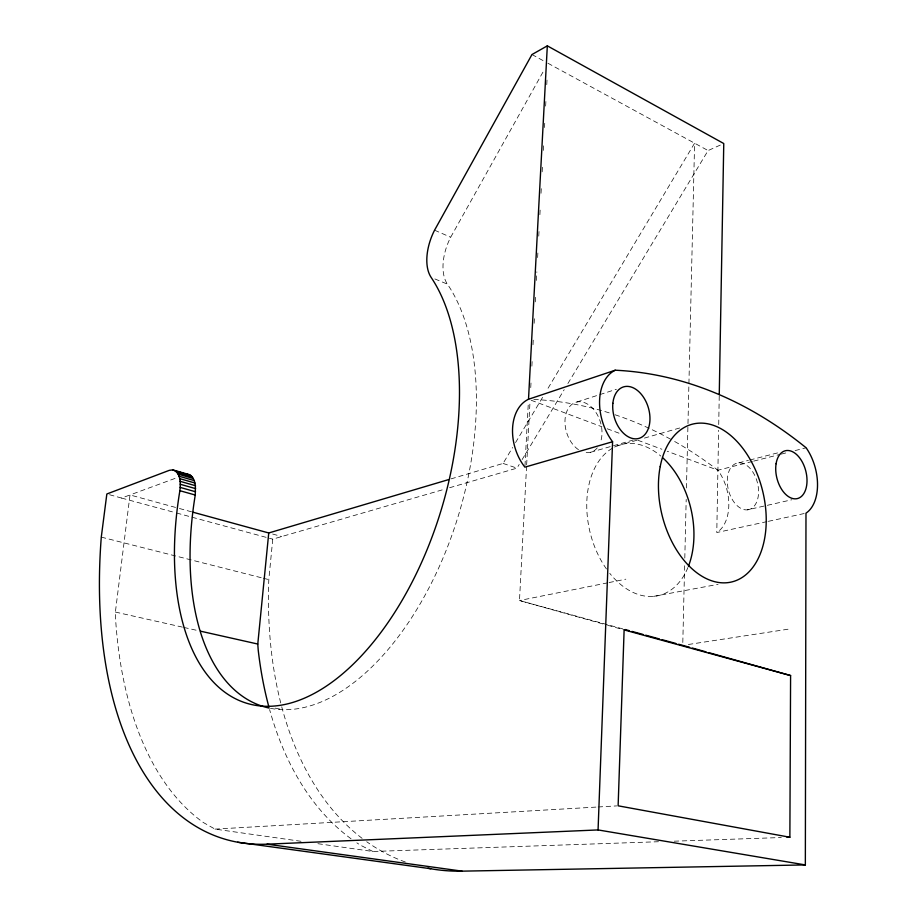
<?xml version="1.0" encoding="UTF-8"?>
<svg xmlns="http://www.w3.org/2000/svg" width="917" height="917" viewBox="0 0 917 917"><rect width="100%" height="100%" fill="white"/><g stroke="black" fill="none" stroke-linecap="round" stroke-linejoin="round"><path stroke-width="0.69" stroke-dasharray="4.58 3.44" d="M766.967 521.624L716.785 532.548L718.619 430.291M718.722 424.582L719.237 396.052M682.81 642.496L684.632 565.239M684.804 558.086L686.191 499.421M686.455 487.982L687.945 425.029M687.979 423.597L694.593 143.19L546.372 391.043M526.587 466.203L519.481 600.52L606.217 624.867M526.656 464.77L529.992 401.898M530.748 387.604L531.126 380.463M531.883 366.17L532.261 359.028M533.018 344.735L533.396 337.594M534.153 323.3L534.519 316.159M535.276 301.865L535.654 294.724M536.411 280.43L536.869 271.856M537.626 257.562L538.004 250.421M538.76 236.127L539.139 228.986M539.895 214.693L540.273 207.551M541.03 193.258L541.328 187.549M542.165 171.823L542.543 164.682M543.3 150.399L543.678 143.247M544.503 127.532L544.732 123.245M545.638 106.097L545.947 100.377M546.773 84.662L547.151 77.521M524.971 465.744L528.364 402.093M280.728 702.949A384.234 243.704 -71.8 0 1 268.807 579.624L272.762 539.15L444.08 489.346M301.017 841.302L215.025 829.117L203.482 822.595A415.619 228.528 -72.1 0 1 115.553 618.402L115.382 612.063L129.996 494.951L178.219 477.241M270.492 708.325A238.947 130.661 -73 0 0 443.794 556.195A238.947 130.661 -73 0 0 447.416 284.144A41.758 23.716 -66.8 0 1 450.683 237.239L544.434 69.44M451.004 478.892L503.078 463.429L512.614 447.485M515.56 442.579L542.704 397.176M449.582 487.741L516.982 468.14L519.194 464.472M522.14 459.566L564.207 389.668M567.898 383.535L708.096 150.56L721.152 144.703M109.524 494.722L121.571 498.057L129.996 494.951L178.081 508.121M576.919 401.99L616.396 389.267M590.41 452.333L632.994 440.103M617.095 445.914L637.602 440.045M644.433 438.085L679.978 427.907M738.758 462.844L748.398 460.368M749.785 460.025L778.728 452.62M752.364 461.469L717.908 470.238L667.221 451.244M753.74 461.113L779.92 454.442M781.307 454.098L786.82 452.689M795.085 450.591L806.112 447.783M747.389 509.852A23.98 14.947 75.8 0 0 753.682 473.39A23.98 14.947 75.8 0 0 727.72 475.82A23.98 14.947 75.8 0 0 747.389 509.852L791.852 499.754M768.354 521.326L805.986 513.142M607.65 582.834L519.481 600.52L623.743 629.154M609.048 582.547L625.841 579.177M653.523 596.382L718.091 584.335M688.358 644.491L790.809 628.787M215.025 829.117L596.68 807.063M598.113 806.971L616.694 805.905M317.924 843.697L372.898 851.48L658.498 841.726M674.201 841.187L781.295 837.53M275.238 708.13L283.089 709.689M115.382 612.063L182.391 627.113M183.79 627.423L197.751 630.564M101.283 537.121L261.884 577.87M263.259 578.214L268.807 579.624M121.571 498.057L175.181 512.626M176.557 513.004L272.762 539.15M179.445 508.499L191.813 511.892M272.658 534.038L281.76 536.537M607.593 625.256L624.122 629.899M503.078 463.429L516.982 468.14M531.184 400.259L601.873 426.749M607.203 428.755L621.875 434.257M637.877 440.252L661.891 449.25M434.887 278.94L447.416 284.144M434.566 230.19L450.683 237.239M372.898 851.48L360.392 845.142A386.882 242.627 -71.8 0 1 356.851 842.838M531.963 54.539L544.228 61.221M547.908 63.227L708.096 150.56M533.832 399.468A613.622 423.173 90 0 1 612.396 413.888M615.089 414.771A613.622 423.173 90 0 1 672.161 440.08M674.66 441.49A613.622 423.173 90 0 1 717.908 470.238A39.649 25.367 75.8 0 1 716.785 532.548M405.348 862.003A384.234 243.704 -71.8 0 1 366.697 841.714M362.123 838.344A384.234 243.704 -71.8 0 1 281.072 704.29M687.933 567.497A77.796 51.776 76.2 0 1 609.759 573.331M606.458 568.953A77.796 51.776 76.2 0 1 613.37 447.668M614.608 447.038A77.796 51.776 76.2 0 1 660.859 456.116M597.288 447.874A26.066 17.687 73.3 0 1 583.292 452.035M578.478 449.685A26.066 17.687 73.3 0 1 565.892 414.243A26.066 17.687 73.3 0 1 590.044 405.853A26.066 17.687 73.3 0 1 600.509 442.04M351.051 838.78A386.882 242.627 -71.8 0 1 269.609 709.575"/><path stroke-width="1.38" d="M427.93 868.216A384.234 243.704 -71.8 0 0 462.065 871.15L805.344 864.926L805.986 513.142A41.769 25.206 75.7 0 0 806.112 447.783A654.108 429.064 88.8 0 0 615.25 370.216L528.513 399.262A43.019 29.883 73.2 0 0 524.902 467.154L612.579 441.742A45.518 29.974 73.3 0 1 615.25 370.216M787.015 837.336L789.869 837.244L790.592 675.554L708.681 652.617M269.128 708.05A238.947 130.661 -73 0 1 195.264 495.031L195.424 485.701L194.301 480.611L192.283 476.863L189.532 474.708L172.717 469.871L169.278 470.352L106.842 493.988L101.283 537.121A418.725 226.74 -72.1 0 0 267.03 844.179L462.065 871.15M719.26 394.631L723.765 143.533L547.323 45.85L531.963 54.539L434.566 230.19A42.079 23.544 -67 0 0 431.128 277.381A240.701 129.606 -73 0 1 342.763 673.686A240.701 129.606 -73 0 1 179.881 490.698C180.557 483.672 181.107 472.404 172.717 469.871M805.344 864.926L598.067 829.931L612.579 441.742M528.513 399.262L547.323 45.85M268.876 706.915A386.882 242.627 -71.8 0 1 258.216 650.073L257.78 644.043L268.75 532.972L448.264 479.706M267.03 844.179L598.067 829.931M186.254 474.295L189.532 474.708M237.629 842.207L430.669 868.72M789.869 837.244L618.127 805.814L624.122 629.899L790.592 675.554M200.536 631.183L257.78 644.043M625.119 629.532L629.234 630.655M631.973 631.412L642.955 634.426M645.694 635.183L659.415 638.954M662.166 639.699L675.886 643.47M678.626 644.227L689.573 647.264M193.189 512.271L268.75 532.972M692.301 648.032L705.952 651.849M179.881 490.698L195.264 495.031M180.259 484.268L195.619 488.635M180.19 487.408L195.573 491.764M180.076 481.31L195.424 485.701M178.987 476.21L194.301 480.611M179.652 478.617L194.977 483.007M175.732 471.166L190.988 475.579M177.004 472.45L192.283 476.863M178.093 474.135L193.395 478.548M175.491 471.086L183.56 473.493M662.968 457.984A77.796 51.776 76.2 0 1 688.449 566.202M660.194 466.627A81.304 51.719 76 0 0 726.516 582.765A81.304 51.719 76 0 0 750.232 459.566A81.304 51.719 76 0 0 660.194 466.627M776.091 463.75A24.667 14.878 75.7 0 0 796.025 498.814A24.667 14.878 75.7 0 0 801.974 461.434A24.667 14.878 75.7 0 0 776.091 463.75M612.865 403.32A26.88 17.698 73.3 0 0 638.484 438.521A26.88 17.698 73.3 0 0 642.668 396.018A26.88 17.698 73.3 0 0 612.865 403.32"/></g></svg>
